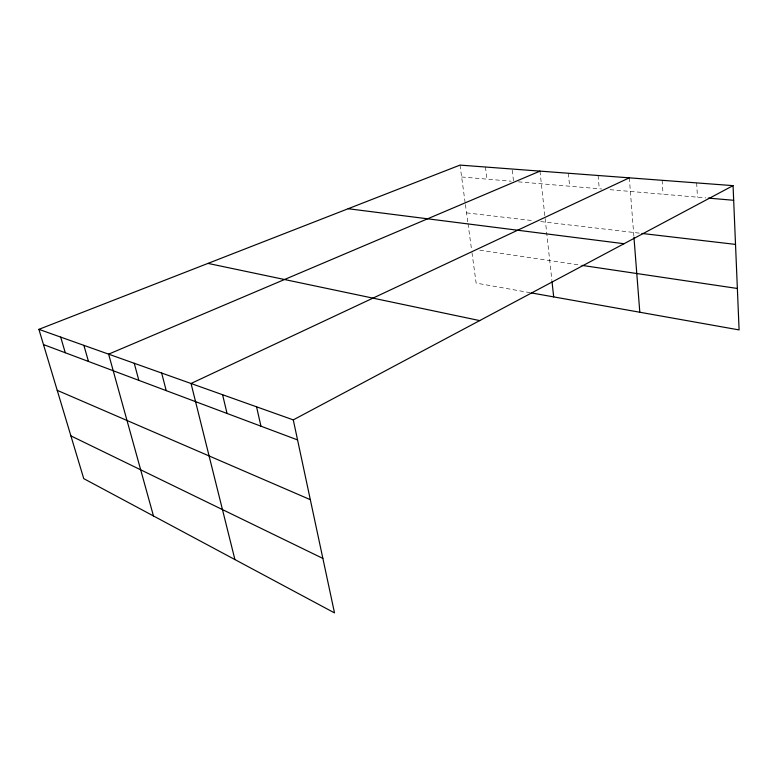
<?xml version="1.0" encoding="UTF-8"?>
<svg xmlns="http://www.w3.org/2000/svg" width="778" height="778" viewBox="0 0 778 778"><rect width="100%" height="100%" fill="white"/><g stroke="black" fill="none" stroke-linecap="round" stroke-linejoin="round"><path stroke-width="0.58" stroke-dasharray="3.89 2.92" d="M461.626 176.976L511.136 181.216M518.381 181.838L601.666 188.966M610.04 189.686L705.899 197.904M466.537 212.88L533.562 220.738M540.739 221.584L640.751 233.303M479.773 250.185L580.894 265.21M530.197 292.723L476.126 283.085L471.789 251.304M460.012 165.101L465.225 203.311M465.39 204.507L467.85 222.498M468.016 223.704L471.468 248.95M485.453 167.017L486.999 179.144M512.206 170.149L513.548 181.42M539.971 171.121L551.894 280.498M568.339 173.251L569.632 186.224M598.087 175.488L599.274 188.762M629.314 177.831L633.866 236.084M662.136 180.302L663.06 194.228M696.67 182.898L697.448 197.174"/><path stroke-width="1.17" d="M293.277 419.887L334.511 612.899L83.742 478.626L38.9 329.347L293.277 419.887L733.061 185.641L739.1 329.921L531.374 292.927M629.314 177.831L191.038 383.496L234.917 559.567M539.971 171.121L108.619 354.155L153.47 515.96M38.9 329.347L460.012 165.101L733.061 185.641M708.311 198.108L733.673 200.286M641.947 233.449L735.521 244.409M348.165 208.728L624.005 243.718M582.051 265.386L737.359 288.473M207.969 263.402L479.695 320.594M43.471 344.566L297.556 439.92M57.222 390.332L310.325 499.67M70.905 435.884L322.87 558.419M60.684 337.098L65.274 352.745M83.878 345.354L88.478 361.449M134.254 363.287L138.834 380.354M161.659 373.041L166.22 390.634M222.586 394.728L227.05 413.458M256.565 406.826L260.951 426.179M552.02 281.665L553.683 296.904M633.953 237.29L639.808 312.241"/></g></svg>
